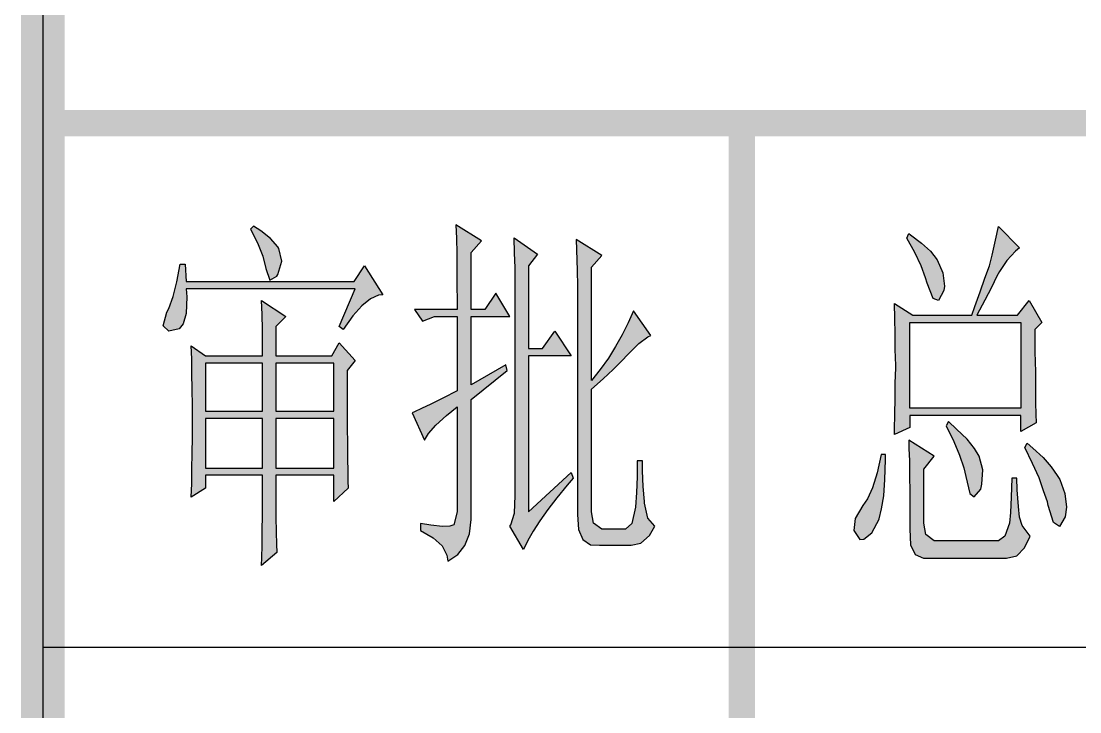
# Model space of a CAD drawing. Extents: x 458975 to 585950, y -118893 to 21149.
# Drawn here: x 568727 to 569818, y -114720 to -114008 of the extents above; entities that cross this region are included whole.
import ezdxf

# ---------------------------------------------------------------- set-up
doc = ezdxf.new("R2010")
doc.units = 0
doc.header["$LTSCALE"] = 1000
doc.header["$MEASUREMENT"] = 0
doc.layers.get('0').update_dxf_attribs({"linetype": 'CONTINUOUS'})
doc.layers.add('1', color=3, linetype='CONTINUOUS')

msp = doc.modelspace()

# ---------------------------------------------------------------- hatches: boundary and pattern name
at = {"layer": '1'}
h = msp.add_hatch(color=256, dxfattribs=at)
h.paths.add_polyline_path([(568992.6, -114242.5), (568991.4, -114240.6), (568983.9, -114231.9), (568974, -114224.2), (568966.3, -114219.5), (568963.2, -114222.6), (568970.5, -114236.6), (568975.9, -114250.2), (568979, -114263.1), (568983.2, -114274.9), (568990.4, -114270.9), (568991.4, -114269), (568995.6, -114255.4)])
h.paths.add_polyline_path([(569080.8, -114260.1), (569070.2, -114276.5), (568897.1, -114276.5), (568895.9, -114258.4), (568890.8, -114258.4), (568887.5, -114276.7), (568883.5, -114292), (568879, -114304.2), (568877.2, -114307.9), (568873.4, -114322.2), (568879.3, -114327.6), (568889.8, -114325), (568894, -114320.1), (568897.1, -114309.3), (568897.6, -114292.2), (568897.1, -114284), (569071.1, -114284), (569054.5, -114322.9), (569058.7, -114326), (569068.6, -114311.9), (569077.9, -114301.4), (569086.8, -114294.1), (569095.3, -114290.6), (569099.5, -114290.1)])
h.paths.add_polyline_path([(569071.1, -114357.7), (569054.5, -114339.6), (569047.2, -114353), (568989.5, -114353), (568989.5, -114322.9), (568999.8, -114312.6), (568974.7, -114296), (568975.2, -114310.3), (568975.7, -114325.8), (568975.7, -114353), (568917, -114353), (568902.3, -114342.6), (568902.7, -114356.2), (568903, -114371.3), (568903.2, -114387.4), (568903.4, -114404.6), (568903.4, -114436.7), (568903.2, -114453.6), (568903, -114469.5), (568902.7, -114484.5), (568902.3, -114498.6), (568917, -114489.5), (568917, -114476.1), (568975.7, -114476.1), (568975.7, -114516.9), (568975.4, -114533.8), (568975.2, -114548.3), (568975, -114560.8), (568974.7, -114569), (568990.4, -114555.6), (568990, -114546.9), (568989.7, -114534.7), (568989.5, -114518.8), (568989.5, -114476.1), (569049.3, -114476.1), (569049.3, -114503.1), (569063.9, -114489.5), (569063.6, -114482), (569063.4, -114471.9), (569063.2, -114459.2), (569063.2, -114444), (569062.9, -114426.1), (569062.9, -114368)])
h.paths.add_polyline_path([(569049.3, -114410), (568989.5, -114410), (568989.5, -114360.5), (569049.3, -114360.5)], flags=16)
h.paths.add_polyline_path([(569049.3, -114417.5), (569049.3, -114468.6), (568989.5, -114468.6), (568989.5, -114417.5)], flags=16)
h.paths.add_polyline_path([(568975.7, -114410), (568917, -114410), (568917, -114360.5), (568975.7, -114360.5)], flags=16)
h.paths.add_polyline_path([(568975.7, -114417.5), (568975.7, -114468.6), (568917, -114468.6), (568917, -114417.5)], flags=16)
h.paths.add_polyline_path([(569227.6, -114368), (569226.4, -114362.1), (569190.8, -114383), (569190.8, -114312.6), (569230.6, -114312.6), (569216.1, -114288.5), (569204.6, -114305.1), (569190.8, -114305.1), (569190.8, -114246.5), (569201.3, -114234.5), (569175, -114218.1), (569175.5, -114232.2), (569175.7, -114247.2), (569176, -114263.1), (569176, -114279.8), (569176.2, -114297.1), (569176.2, -114305.1), (569132.1, -114305.1), (569140.6, -114317.1), (569153, -114312.6), (569176.2, -114312.6), (569176.2, -114389.1), (569161.4, -114396.6), (569149.2, -114402.7), (569139.4, -114407.4), (569132.1, -114410.7), (569130, -114411.6), (569142.7, -114440), (569146.7, -114432.9), (569154.2, -114424.3), (569165.2, -114414.4), (569176.2, -114405.5), (569176.2, -114513.6), (569172.7, -114527), (569168.7, -114528.6), (569161, -114528.9), (569149.2, -114527.5), (569138.5, -114525.6), (569138.5, -114533.1), (569151.6, -114540.4), (569160.7, -114548.8), (569165.7, -114558.4), (569166.6, -114564.5), (569176.9, -114557.7), (569184.2, -114548.3), (569188.9, -114536.4), (569190.8, -114521.6), (569190.8, -114398)])
h.paths.add_polyline_path([(569249.6, -114353), (569293.7, -114353), (569276.8, -114327.6), (569264.2, -114345.5), (569249.6, -114345.5), (569249.6, -114260.1), (569259, -114248.1), (569234.9, -114231.5), (569235.3, -114246.7), (569235.8, -114262.4), (569236, -114278.8), (569236, -114497), (569235.3, -114515), (569231.6, -114527.2), (569230.6, -114528.6), (569244.5, -114552.6), (569248.9, -114543.4), (569254.6, -114533.6), (569261.4, -114523), (569269.6, -114511.5), (569278.9, -114499.3), (569289.5, -114486.4), (569295.8, -114479.1), (569293.7, -114473.1), (569249.6, -114513.6)])
h.paths.add_polyline_path([(569326.8, -114376.7), (569337.1, -114367), (569345.6, -114358.6), (569352.4, -114351.3), (569353.5, -114350.1), (569363.4, -114340.1), (569372.8, -114333.3), (569375.6, -114332.1), (569357.8, -114306.5), (569352.4, -114319), (569346.3, -114331.4), (569339.5, -114343.3), (569332, -114355.3), (569323.5, -114367), (569314.6, -114378.5), (569314.6, -114261.5), (569325.2, -114249.5), (569298.9, -114233.1), (569299.8, -114265), (569300.1, -114281), (569300.1, -114516.4), (569301.2, -114531.9), (569305.7, -114542.2), (569313.7, -114547.6), (569323, -114548.1), (569355.6, -114548.1), (569365.5, -114546.2), (569374.2, -114538.3), (569379.8, -114528.6), (569372.5, -114520.4), (569369.2, -114504.7), (569369.2, -114503.1), (569367.8, -114487.8), (569367.1, -114471.6), (569367.1, -114461.1), (569361.7, -114461.1), (569361.5, -114477.7), (569361, -114493.7), (569359.9, -114508.9), (569356.1, -114525.8), (569349.5, -114531.7), (569348.1, -114531.5), (569325.2, -114531.5), (569316.7, -114525.4), (569314.6, -114513.6), (569314.6, -114387.4)])
h = msp.add_hatch(color=3, dxfattribs=at)
h.paths.add_polyline_path([(569751.4, -114245.2), (569755.7, -114241.8), (569733.9, -114219.6), (569730.9, -114233.7), (569727.5, -114249.1), (569724.5, -114260.2), (569719.8, -114273), (569715.1, -114287.1), (569709.6, -114302), (569706.6, -114311), (569645.6, -114311), (569626.8, -114299), (569627.2, -114314.4), (569627.6, -114330.2), (569627.6, -114346.4), (569628, -114363.1), (569628, -114365.2), (569627.6, -114381), (569627.6, -114396.8), (569627.2, -114413), (569626.8, -114428.8), (569626.8, -114433.9), (569642.6, -114426.7), (569642.6, -114414.3), (569757, -114414.3), (569757, -114430.9), (569772.8, -114422), (569772.3, -114413), (569771.9, -114401.5), (569771.9, -114369.5), (569771.5, -114349), (569771.5, -114325.9), (569778.7, -114318.7), (569765.5, -114296), (569753.6, -114311), (569711.7, -114311), (569719.8, -114295.6), (569726.7, -114282.4), (569732.2, -114270.9), (569734.8, -114266.2), (569742.5, -114254.6)])
h.paths.add_polyline_path([(569757, -114318.7), (569757, -114407), (569642.6, -114407), (569642.6, -114318.7)], flags=16)
h.paths.add_polyline_path([(569670.7, -114254.2), (569663.9, -114245.2), (569654.5, -114236.7), (569643.4, -114228.2), (569641.7, -114226.9), (569639.6, -114231.6), (569647.7, -114246.5), (569654.1, -114260.2), (569658.8, -114272.6), (569660.5, -114278.1), (569666.5, -114293.9), (569672, -114296), (569677.6, -114285.8), (569678.4, -114281.1), (569676.7, -114267.4)], flags=17)
h.paths.add_polyline_path([(569794.5, -114476.2), (569788.1, -114467.2), (569780, -114457.8), (569769.3, -114448), (569763.4, -114442.9), (569761.2, -114447.6), (569768.9, -114463.8), (569775.7, -114478.7), (569780.4, -114492), (569784.3, -114503.5), (569785.1, -114507.3), (569790.7, -114524.9), (569796.7, -114528.7), (569802.6, -114518.9), (569803.9, -114509.1), (569802.2, -114495), (569797.1, -114480.5)])
h.paths.add_polyline_path([(569713.9, -114456.5), (569709.2, -114448.4), (569701.5, -114439), (569690.8, -114428.4), (569682.3, -114420.7), (569680.1, -114425), (569687.8, -114441.2), (569693.8, -114455.3), (569698.1, -114468.5), (569700.2, -114477.5), (569704.5, -114495), (569708.7, -114498.4), (569715.6, -114490.3), (569716.8, -114485.2), (569717.7, -114470.6)])
h.paths.add_polyline_path([(569615.7, -114497.1), (569616.9, -114480.5), (569617.4, -114460), (569617.4, -114454.8), (569613.1, -114454.8), (569608.8, -114473.6), (569604.1, -114489), (569599, -114500.5), (569594.3, -114507.3), (569586.2, -114520.6), (569584.9, -114533), (569590.9, -114542.4), (569595.2, -114541.9), (569603.3, -114535.5), (569611, -114521.4), (569611, -114521), (569613.5, -114510.8)])
h.paths.add_polyline_path([(569657.1, -114525.3), (569657.1, -114469.8), (569667.7, -114456.5), (569641.7, -114439.9), (569641.7, -114448.9), (569642.1, -114460.8), (569642.1, -114475.8), (569642.6, -114493.7), (569642.6, -114531.7), (569643.4, -114547.9), (569648.1, -114557.7), (569656.6, -114561.6), (569742, -114561.6), (569752.7, -114559), (569760.8, -114550.9), (569766.4, -114538.9), (569758.2, -114527.8), (569755.7, -114519.3), (569754.4, -114508.2), (569753.1, -114491.1), (569752.7, -114479.2), (569747.6, -114479.2), (569747.1, -114498.8), (569746.3, -114514.6), (569745.4, -114525.3), (569740.3, -114538.9), (569733.9, -114543.6), (569667.7, -114543.6), (569659.2, -114537.2)])
h.paths.add_polyline_path([(570033.9, -114279.4), (570132.5, -114279.4), (570113.7, -114252.5), (570100.1, -114272.1), (569920.8, -114272.1), (569928.9, -114284.1), (569939.6, -114280.7), (569950.2, -114279.4), (570018.1, -114279.4), (570018.1, -114525.3), (569905.9, -114525.3), (569914.4, -114537.7), (569924.6, -114533.8), (569935.3, -114533), (570146.2, -114533), (570126.1, -114504.4), (570111.6, -114525.3), (570033.9, -114525.3)])
h.paths.add_polyline_path([(570324, -114340.9), (570368.4, -114340.9), (570351.3, -114317), (570339.8, -114333.6), (570324, -114333.6), (570324, -114258.5), (570339.4, -114254.6), (570350.9, -114252.5), (570359.5, -114251.2), (570362, -114251.2), (570348.4, -114223.9), (570342, -114230.3), (570332.6, -114236.7), (570320.2, -114243.5), (570313.8, -114246.5), (570301.4, -114251.6), (570290.3, -114255.9), (570279.6, -114259.3), (570269.8, -114262.3), (570266.4, -114263.2), (570266.4, -114269.1), (570280.9, -114267), (570292.9, -114264.9), (570303.1, -114263.2), (570310.8, -114261.5), (570310.8, -114333.6), (570258.3, -114333.6), (570266.4, -114345.6), (570275.8, -114340.9), (570307.4, -114340.9), (570305.7, -114354.5), (570303.1, -114369), (570299.7, -114384.4), (570295.8, -114400.6), (570291.6, -114417.7), (570287.7, -114431.4), (570283.5, -114445), (570278.8, -114459.1), (570273.7, -114473.6), (570267.7, -114487.7), (570261.7, -114502.2), (570259.1, -114507.3), (570261.3, -114512), (570268.1, -114500.9), (570274.9, -114489), (570281.3, -114476.6), (570287.3, -114463.8), (570292.9, -114450.1), (570298.4, -114435.6), (570303.5, -114420.7), (570308.2, -114405.3), (570310.8, -114396.4), (570310.8, -114417.7), (570310.4, -114437.3), (570310.4, -114522.3), (570309.9, -114535.9), (570309.9, -114549.2), (570309.5, -114560.7), (570309.5, -114570.5), (570325.3, -114559.9), (570325.3, -114554.3), (570324.9, -114546.6), (570324.9, -114525.3), (570324.5, -114511.6), (570324.5, -114414.3), (570324, -114388.7), (570324, -114377.1), (570332.6, -114389.1), (570339, -114401.9), (570344.1, -114415.1), (570345.4, -114419), (570350.9, -114431.4), (570356.9, -114427.5), (570357.7, -114425), (570360.3, -114410.9), (570356.5, -114397.6), (570355.6, -114396.4), (570348.8, -114389.1), (570339.4, -114381), (570327.4, -114373.3), (570324, -114371.2)])
h.paths.add_polyline_path([(570484.1, -114317), (570483.7, -114299), (570483.7, -114263.2), (570493.1, -114254.2), (570478.6, -114232.9), (570469.2, -114246.5), (570392.3, -114246.5), (570376.5, -114232.9), (570377, -114249.1), (570377, -114249.1), (570377.4, -114264.9), (570377.8, -114281.1), (570377.8, -114314.8), (570377.4, -114331), (570377.4, -114346.8), (570377, -114363.1), (570376.5, -114368.2), (570391.5, -114358.8), (570391.5, -114340.9), (570470, -114340.9), (570470, -114360.5), (570485, -114352.8), (570484.5, -114343.9), (570484.1, -114331.9)])
h.paths.add_polyline_path([(570470, -114333.6), (570391.5, -114333.6), (570391.5, -114254.2), (570470, -114254.2)], flags=16)
h.paths.add_polyline_path([(570483.7, -114371.2), (570472.2, -114387.4), (570362.9, -114387.4), (570371.4, -114399.3), (570380.8, -114395.1), (570423.1, -114395.1), (570423.1, -114460.8), (570369.3, -114460.8), (570377.8, -114473.2), (570387.2, -114468.5), (570423.1, -114468.5), (570423.1, -114538.9), (570347.5, -114538.9), (570355.6, -114550.9), (570366.3, -114547.5), (570376.5, -114546.6), (570508, -114546.6), (570490.1, -114521), (570477.3, -114538.9), (570436.3, -114538.9), (570436.3, -114468.5), (570495.2, -114468.5), (570478.6, -114444.6), (570467, -114460.8), (570436.3, -114460.8), (570436.3, -114395.1), (570500.3, -114395.1)])
h.paths.add_polyline_path([(570648.7, -114297.3), (570657.2, -114288.4), (570634.2, -114272.1), (570634.2, -114280.2), (570634.6, -114291.8), (570634.6, -114306.3), (570635, -114324.2), (570635, -114420.3), (570634.6, -114436.5), (570634.6, -114451.4), (570634.2, -114465.5), (570634.2, -114482.2), (570648.7, -114469.8)], flags=17)
h.paths.add_polyline_path([(570689.7, -114362.6), (570690.1, -114344.3), (570690.5, -114325.1), (570691, -114304.6), (570691, -114260.6), (570690.5, -114247.8), (570699.1, -114237.6), (570676, -114220.9), (570676.4, -114232), (570676.4, -114244.8), (570676.9, -114259.8), (570676.9, -114342.1), (570676.4, -114359.2), (570676, -114375.9), (570674.3, -114407.5), (570673, -114422.8), (570671.3, -114437.8), (570670, -114451.9), (570669.6, -114453.6), (570667.5, -114466.8), (570664.1, -114479.6), (570659.8, -114492.8), (570654.7, -114505.6), (570648.3, -114518.4), (570641.4, -114530.8), (570633.3, -114543.6), (570624.4, -114556), (570616.3, -114565.8), (570617.1, -114570.5), (570627.4, -114561.6), (570636.7, -114552.2), (570645.7, -114542.4), (570653.4, -114531.3), (570660.2, -114519.7), (570666.2, -114507.3), (570671.7, -114494.5), (570676, -114480.9), (570679, -114468.9), (570681.1, -114459.5), (570682.8, -114448.9), (570684.1, -114437.3), (570685.8, -114424.5), (570687.1, -114410.9), (570688, -114395.9), (570688.8, -114379.7)])
h.paths.add_polyline_path([(570728.5, -114330.6), (570771.2, -114330.6), (570771.2, -114535.9), (570770.8, -114552.6), (570770.4, -114569.7), (570770.4, -114573.5), (570786.2, -114564.6), (570785.3, -114533), (570784.9, -114518), (570784.9, -114330.6), (570830.1, -114330.6), (570830.1, -114459.5), (570827.6, -114473.6), (570825, -114474.5), (570816, -114474.9), (570803.2, -114473.6), (570800.7, -114473.2), (570800.7, -114479.2), (570812.2, -114484.7), (570819.9, -114493.3), (570823.7, -114505.6), (570823.7, -114507.3), (570833.5, -114498.4), (570840.4, -114487.3), (570843.4, -114474.1), (570843.8, -114466.8), (570843.8, -114336.6), (570852.3, -114328.9), (570837.4, -114308), (570827.1, -114322.9), (570784.9, -114322.9), (570784.9, -114257.2), (570859.6, -114257.2), (570840.8, -114229.9), (570825.9, -114249.5), (570704.2, -114249.5), (570713.6, -114261.5), (570723.8, -114258), (570733.6, -114257.2), (570771.2, -114257.2), (570771.2, -114322.9), (570729.4, -114322.9), (570713.6, -114309.7), (570714, -114320.8), (570714.4, -114334), (570714.4, -114365.6), (570714.9, -114384.4), (570714.9, -114445.9), (570714.4, -114463), (570714.4, -114478.3), (570714, -114492.4), (570714, -114505.2), (570713.6, -114510.3), (570728.5, -114501.4)])

# ---------------------------------------------------------------- linework, layer by layer
at = {"color": 3}
for points in [[(569772.3, -114413), (569772.8, -114422), (569757, -114430.9), (569757, -114414.3), (569642.6, -114414.3), (569642.6, -114426.7), (569626.8, -114433.9), (569626.8, -114428.8), (569627.2, -114413), (569627.6, -114396.8), (569627.6, -114381), (569628, -114365.2), (569628, -114363.1), (569627.6, -114346.4), (569627.6, -114330.2), (569627.2, -114314.4), (569626.8, -114299), (569645.6, -114311), (569706.6, -114311), (569709.6, -114302), (569715.1, -114287.1), (569719.8, -114273), (569724.5, -114260.2), (569727.5, -114249.1), (569730.9, -114233.7), (569733.9, -114219.6), (569755.7, -114241.8), (569751.4, -114245.2), (569742.5, -114254.6), (569734.8, -114266.2), (569732.2, -114270.9), (569726.7, -114282.4), (569719.8, -114295.6), (569711.7, -114311), (569753.6, -114311), (569765.5, -114296), (569778.7, -114318.7), (569771.5, -114325.9), (569771.5, -114349), (569771.9, -114369.5), (569771.9, -114401.5)], [(569642.6, -114407), (569642.6, -114318.7), (569757, -114318.7), (569757, -114407)], [(569687.8, -114441.2), (569693.8, -114455.3), (569698.1, -114468.5), (569700.2, -114477.5), (569704.5, -114495), (569708.7, -114498.4), (569715.6, -114490.3), (569716.8, -114485.2), (569717.7, -114470.6), (569713.9, -114456.5), (569709.2, -114448.4), (569701.5, -114439), (569690.8, -114428.4), (569682.3, -114420.7), (569680.1, -114425)], [(569641.7, -114448.9), (569642.1, -114460.8), (569642.1, -114475.8), (569642.6, -114493.7), (569642.6, -114531.7), (569643.4, -114547.9), (569648.1, -114557.7), (569656.6, -114561.6), (569742, -114561.6), (569752.7, -114559), (569760.8, -114550.9), (569766.4, -114538.9), (569758.2, -114527.8), (569755.7, -114519.3), (569754.4, -114508.2), (569753.1, -114491.1), (569752.7, -114479.2), (569747.6, -114479.2), (569747.1, -114498.8), (569746.3, -114514.6), (569745.4, -114525.3), (569740.3, -114538.9), (569733.9, -114543.6), (569667.7, -114543.6), (569659.2, -114537.2), (569657.1, -114525.3), (569657.1, -114469.8), (569667.7, -114456.5), (569641.7, -114439.9)], [(569775.7, -114478.7), (569768.9, -114463.8), (569761.2, -114447.6), (569763.4, -114442.9), (569769.3, -114448), (569780, -114457.8), (569788.1, -114467.2), (569794.5, -114476.2), (569797.1, -114480.5), (569802.2, -114495), (569803.9, -114509.1), (569802.6, -114518.9), (569796.7, -114528.7), (569790.7, -114524.9), (569785.1, -114507.3), (569784.3, -114503.5), (569780.4, -114492)]]:
    msp.add_lwpolyline(points, close=True, dxfattribs=at)
at = {"color": 7}
for points in [[(569647.7, -114246.5), (569639.6, -114231.6), (569641.7, -114226.9), (569643.4, -114228.2), (569654.5, -114236.7), (569663.9, -114245.2), (569670.7, -114254.2), (569676.7, -114267.4), (569678.4, -114281.1), (569677.6, -114285.8), (569672, -114296), (569666.5, -114293.9), (569660.5, -114278.1), (569658.8, -114272.6), (569654.1, -114260.2)], [(569611, -114521.4), (569611, -114521), (569613.5, -114510.8), (569615.7, -114497.1), (569616.9, -114480.5), (569617.4, -114460), (569617.4, -114454.8), (569613.1, -114454.8), (569608.8, -114473.6), (569604.1, -114489), (569599, -114500.5), (569594.3, -114507.3), (569586.2, -114520.6), (569584.9, -114533), (569590.9, -114542.4), (569595.2, -114541.9), (569603.3, -114535.5)]]:
    msp.add_lwpolyline(points, close=True, dxfattribs=at)
at = {"layer": '1'}
for p, q in [((568749.5, -112744), (568749.5, -117893.3)), ((568749.5, -114653.3), (574149.5, -114653.3))]:
    msp.add_line(p, q, dxfattribs=at)
at = {"layer": '1', "const_width": 45}
msp.add_lwpolyline([(568749.5, -112673.7), (584949.5, -112673.7), (584949.5, -117893.3), (568749.5, -117893.3)], close=True, dxfattribs=at)
at = {"layer": '1', "const_width": 27}
for points in [[(568749.5, -114113.3), (584949.5, -114113.3)], [(569469.5, -114113.3), (569469.5, -117893.3)]]:
    msp.add_lwpolyline(points, dxfattribs=at)
at = {"layer": '1'}
for points in [[(568995.6, -114255.4), (568992.6, -114242.5), (568991.4, -114240.6), (568983.9, -114231.9), (568974, -114224.2), (568966.3, -114219.5), (568963.2, -114222.6), (568970.5, -114236.6), (568975.9, -114250.2), (568979, -114263.1), (568983.2, -114274.9), (568990.4, -114270.9), (568991.4, -114269)], [(569138.5, -114525.6), (569138.5, -114533.1), (569151.6, -114540.4), (569160.7, -114548.8), (569165.7, -114558.4), (569166.6, -114564.5), (569176.9, -114557.7), (569184.2, -114548.3), (569188.9, -114536.4), (569190.8, -114521.6), (569190.8, -114398), (569227.6, -114368), (569226.4, -114362.1), (569190.8, -114383), (569190.8, -114312.6), (569230.6, -114312.6), (569216.1, -114288.5), (569204.6, -114305.1), (569190.8, -114305.1), (569190.8, -114246.5), (569201.3, -114234.5), (569175, -114218.1), (569175.5, -114232.2), (569175.7, -114247.2), (569176, -114263.1), (569176, -114279.8), (569176.2, -114297.1), (569176.2, -114305.1), (569132.1, -114305.1), (569140.6, -114317.1), (569153, -114312.6), (569176.2, -114312.6), (569176.2, -114389.1), (569161.4, -114396.6), (569149.2, -114402.7), (569139.4, -114407.4), (569132.1, -114410.7), (569130, -114411.6), (569142.7, -114440), (569146.7, -114432.9), (569154.2, -114424.3), (569165.2, -114414.4), (569176.2, -114405.5), (569176.2, -114513.6), (569172.7, -114527), (569168.7, -114528.6), (569161, -114528.9), (569149.2, -114527.5)], [(569254.6, -114533.6), (569248.9, -114543.4), (569244.5, -114552.6), (569230.6, -114528.6), (569231.6, -114527.2), (569235.3, -114515), (569236, -114497), (569236, -114278.8), (569235.8, -114262.4), (569235.3, -114246.7), (569234.9, -114231.5), (569259, -114248.1), (569249.6, -114260.1), (569249.6, -114345.5), (569264.2, -114345.5), (569276.8, -114327.6), (569293.7, -114353), (569249.6, -114353), (569249.6, -114513.6), (569293.7, -114473.1), (569295.8, -114479.1), (569289.5, -114486.4), (569278.9, -114499.3), (569269.6, -114511.5), (569261.4, -114523)], [(569349.5, -114531.7), (569348.1, -114531.5), (569325.2, -114531.5), (569316.7, -114525.4), (569314.6, -114513.6), (569314.6, -114387.4), (569326.8, -114376.7), (569337.1, -114367), (569345.6, -114358.6), (569352.4, -114351.3), (569353.5, -114350.1), (569363.4, -114340.1), (569372.8, -114333.3), (569375.6, -114332.1), (569357.8, -114306.5), (569352.4, -114319), (569346.3, -114331.4), (569339.5, -114343.3), (569332, -114355.3), (569323.5, -114367), (569314.6, -114378.5), (569314.6, -114261.5), (569325.2, -114249.5), (569298.9, -114233.1), (569299.8, -114265), (569300.1, -114281), (569300.1, -114516.4), (569301.2, -114531.9), (569305.7, -114542.2), (569313.7, -114547.6), (569323, -114548.1), (569355.6, -114548.1), (569365.5, -114546.2), (569374.2, -114538.3), (569379.8, -114528.6), (569372.5, -114520.4), (569369.2, -114504.7), (569369.2, -114503.1), (569367.8, -114487.8), (569367.1, -114471.6), (569367.1, -114461.1), (569361.7, -114461.1), (569361.5, -114477.7), (569361, -114493.7), (569359.9, -114508.9), (569356.1, -114525.8)], [(568897.1, -114276.5), (569070.2, -114276.5), (569080.8, -114260.1), (569099.5, -114290.1), (569095.3, -114290.6), (569086.8, -114294.1), (569077.9, -114301.4), (569068.6, -114311.9), (569058.7, -114326), (569054.5, -114322.9), (569071.1, -114284), (568897.1, -114284), (568897.6, -114292.2), (568897.1, -114309.3), (568894, -114320.1), (568889.8, -114325), (568879.3, -114327.6), (568873.4, -114322.2), (568877.2, -114307.9), (568879, -114304.2), (568883.5, -114292), (568887.5, -114276.7), (568890.8, -114258.4), (568895.9, -114258.4)], [(569063.6, -114482), (569063.9, -114489.5), (569049.3, -114503.1), (569049.3, -114476.1), (568989.5, -114476.1), (568989.5, -114518.8), (568989.7, -114534.7), (568990, -114546.9), (568990.4, -114555.6), (568974.7, -114569), (568975, -114560.8), (568975.2, -114548.3), (568975.4, -114533.8), (568975.7, -114516.9), (568975.7, -114476.1), (568917, -114476.1), (568917, -114489.5), (568902.3, -114498.6), (568902.7, -114484.5), (568903, -114469.5), (568903.2, -114453.6), (568903.4, -114436.7), (568903.4, -114404.6), (568903.2, -114387.4), (568903, -114371.3), (568902.7, -114356.2), (568902.3, -114342.6), (568917, -114353), (568975.7, -114353), (568975.7, -114325.8), (568975.2, -114310.3), (568974.7, -114296), (568999.8, -114312.6), (568989.5, -114322.9), (568989.5, -114353), (569047.2, -114353), (569054.5, -114339.6), (569071.1, -114357.7), (569062.9, -114368), (569062.9, -114426.1), (569063.2, -114444), (569063.2, -114459.2), (569063.4, -114471.9)], [(568917, -114410), (568975.7, -114410), (568975.7, -114360.5), (568917, -114360.5)], [(569049.3, -114360.5), (568989.5, -114360.5), (568989.5, -114410), (569049.3, -114410)], [(568917, -114468.6), (568975.7, -114468.6), (568975.7, -114417.5), (568917, -114417.5)], [(569049.3, -114417.5), (568989.5, -114417.5), (568989.5, -114468.6), (569049.3, -114468.6)]]:
    msp.add_lwpolyline(points, close=True, dxfattribs=at)

doc.saveas('drawing.dxf')
